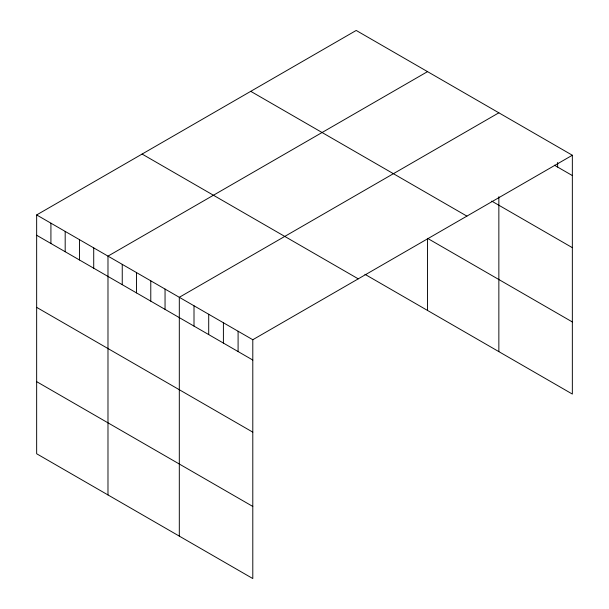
<?xml version="1.0" encoding="UTF-8"?>
<svg xmlns="http://www.w3.org/2000/svg" width="609" height="609" viewBox="0 0 609 609"><rect width="100%" height="100%" fill="white"/><g stroke="black" fill="none" stroke-linecap="round" stroke-linejoin="round"><path stroke-width="0.91" d="M36.654 214.939L252.796 339.731L252.796 578.55L36.654 453.758L36.654 214.939L356.204 30.45L572.346 155.242L572.346 394.061L364.92 274.301M427.533 71.634L107.983 256.123L107.983 494.942M498.855 112.81L179.312 297.299L179.312 536.118M252.796 339.731L572.346 155.242M554.38 165.191L572.346 175.559M491.722 201.115L572.346 247.665M250.748 91.335L466.897 216.119M572.346 321.955L427.533 238.347L427.533 310.453M142.103 154.062L358.252 278.846M36.654 235.257L252.796 360.048M36.654 307.362L252.796 432.154M36.654 381.653L252.796 506.444M557.646 162.458L557.646 167.072M498.855 196.699L498.855 351.629M238.096 331.243L238.096 351.56M223.404 322.755L223.404 343.08M208.704 314.274L208.704 334.592M194.005 305.787L194.005 326.104M165.047 289.062L165.047 309.387M150.781 280.825L150.781 301.151M136.515 272.596L136.515 292.914M122.249 264.359L122.249 284.677M93.717 247.886L93.717 268.204M79.452 239.649L79.452 259.967M65.186 231.412L65.186 251.73M50.92 223.176L50.92 243.493"/></g></svg>
